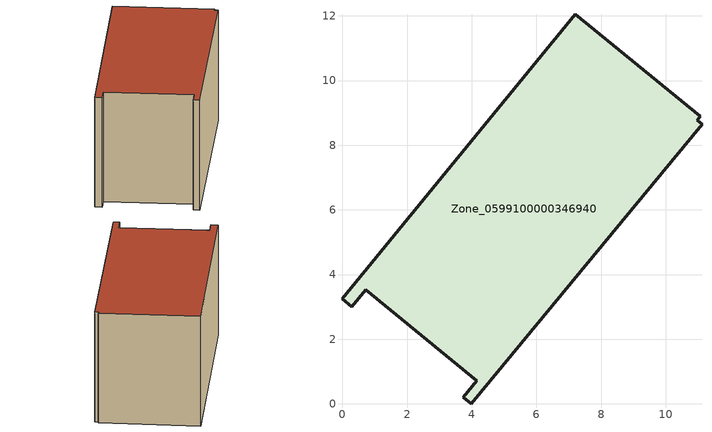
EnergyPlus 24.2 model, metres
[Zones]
Zone_0599100000346940
 floor ground (C_G): 10.97,8.78 11.12,8.64 3.98,0 3.73,0.21 4.16,0.71 0.72,3.53 0.29,3.01 0,3.25 7.2,12.05 11.07,8.89 z0
 wall outside (C_F): 0,3.25 0.29,3.01 0.72,3.53 4.16,0.71 3.73,0.21 3.98,0 11.12,8.64 10.97,8.78 11.07,8.89 7.2,12.05 0,3.25 z0:5.8
 roof outside (C_R): 11.12,8.64 10.97,8.78 11.07,8.89 7.2,12.05 0,3.25 0.29,3.01 0.72,3.53 4.16,0.71 3.73,0.21 3.98,0 z5.8
[BUILDING]
Pand.0599100000346940: North Axis=0; Terrain=City; Loads Convergence Tolerance Value=0.04; Temperature Convergence Tolerance Value=0.4; Solar Distribution=FullExterior; Maximum Number of Warmup Days=25; Minimum Number of Warmup Days=1
[Site:Location]
Rotterdam.The.Hague.AP_ZH_NLD Design_Conditions: Latitude=51.96; Longitude=4.45; Time Zone=1; Elevation=-4.5
[SITE:GROUNDTEMPERATURE:BUILDINGSURFACE]
18, 18, 18, 18, 18, 18, 18, 18, 18, 18, 18, 18
[MATERIAL] Thermal Absorptance=0.9; Solar Absorptance=0.7; Visible Absorptance=0.7
Name | Roughness | Thickness | Conductivity | Density | Specific Heat
G.TI.1992-2005 | MediumSmooth | 0.15 | 0.06 | 540 | 1210
F.TI.1992-2005 | Rough | 0.3 | 0.12 | 1920 | 840
R.TI.1992-2005 | MediumRough | 0.2 | 0.08 | 1500 | 1000
[CONSTRUCTION]
C_G: G.TI.1992-2005
C_F: F.TI.1992-2005
C_R: R.TI.1992-2005
[ZONE]
Zone_0599100000346940: Type=1; Multiplier=1; Ceiling Height=Autocalculate; Volume=Autocalculate; Floor Area=autocalculate; Part of Total Floor Area=Yes
[ZONEINFILTRATION:DESIGNFLOWRATE]
Infil_Zone_0599100000346940: Zone or ZoneList or Space or SpaceList=Zone_0599100000346940; Schedule=AlwaysOn; Design Flow Rate Calculation Method=Flow/Area; Flow Rate per Floor Area=0.0015; Constant Term Coefficient=1; Temperature Term Coefficient=0; Velocity Term Coefficient=0; Velocity Squared Term Coefficient=0
[HVACTEMPLATE:ZONE:IDEALLOADSAIRSYSTEM]
Zone_0599100000346940: Maximum Heating Supply Air Temperature=50; Minimum Cooling Supply Air Temperature=13; Maximum Heating Supply Air Humidity Ratio=0.0156; Minimum Cooling Supply Air Humidity Ratio=0.0077; Heating Limit=NoLimit; Cooling Limit=NoLimit; Dehumidification Control Type=ConstantSensibleHeatRatio; Cooling Sensible Heat Ratio=0.7; Dehumidification Setpoint=60; Humidification Control Type=None; Humidification Setpoint=30; Outdoor Air Method=None; Outdoor Air Flow Rate per Person=0.00944; Outdoor Air Flow Rate per Zone Floor Area=0; Outdoor Air Flow Rate per Zone=0; Demand Controlled Ventilation Type=None; Outdoor Air Economizer Type=NoEconomizer; Heat Recovery Type=None; Sensible Heat Recovery Effectiveness=0.7; Latent Heat Recovery Effectiveness=0.65
[ZONECONTROL:THERMOSTAT]
ThermostatControl_Zone_0599100000346940: Zone or ZoneList=Zone_0599100000346940; Control Type Schedule=DualSetpointControlType; Control 1=Thermostat_Zone_0599100000346940; Temperature Difference Between Cutout And Setpoint=0
[THERMOSTATSETPOINT:DUALSETPOINT]
Thermostat_Zone_0599100000346940: Heating Setpoint Temperature Schedule=HeatingSetpoint_Zone_0599100000346940; Cooling Setpoint Temperature Schedule=CoolingSetpoint_Zone_0599100000346940
[SCHEDULE:COMPACT]
HeatingSetpoint_Zone_0599100000346940: Through: 12/31, For: AllDays, Until: 24:00, 21
CoolingSetpoint_Zone_0599100000346940: Through: 12/31, For: AllDays, Until: 24:00, 24
DualSetpointControlType: Through: 12/31, For: AllDays, Until: 24:00, 4
AlwaysOn: Through: 12/31, For: AllDays, Until: 24:00, 1
